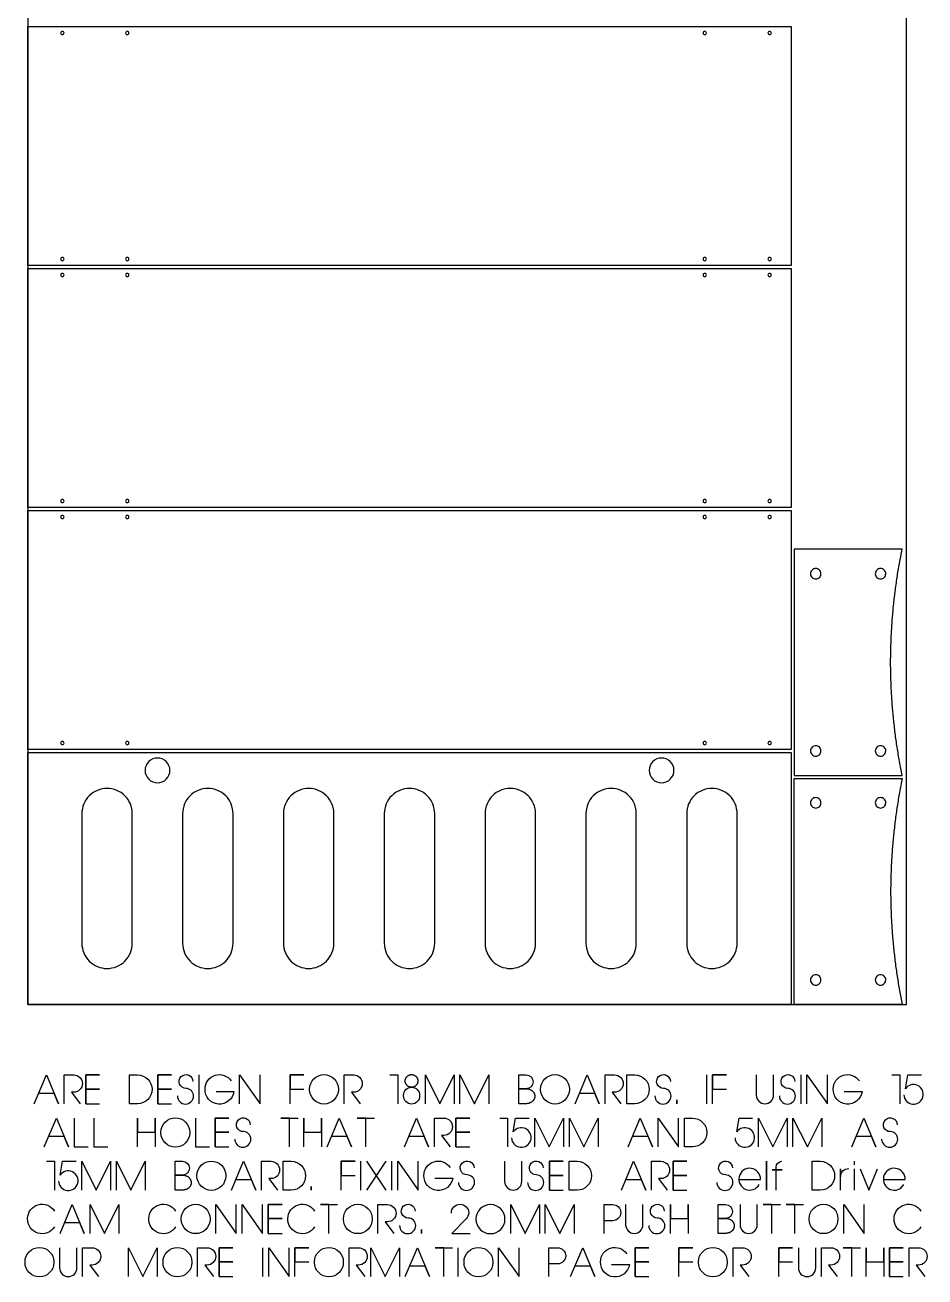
# Model space of a CAD drawing. Extents: x -767 to 3737, y -438 to 2808.
# Drawn here: x 1251 to 2500, y -378 to 1360 of the extents above; entities that cross this region are included whole.
import ezdxf

# ---------------------------------------------------------------- set-up
doc = ezdxf.new("R2010")
doc.units = 0
for name, color, linetype in [('LAYER_1', 18, 'CONTINUOUS'), ('T5_LOGOLAYER_2', 18, 'CONTINUOUS'), ('T5_LOGOLAYER_20', 18, 'CONTINUOUS'), ('T5_LOGOLAYER_21', 18, 'CONTINUOUS')]:
    doc.layers.add(name, color=color, linetype=linetype)

msp = doc.modelspace()

# ---------------------------------------------------------------- linework, layer by layer
at = {"layer": 'LAYER_1'}
for points in [[(1254.4, 1358), (2314.4, 1358), (2314.4, 1026), (1254.4, 1026)], [(1254.4, 1022), (2314.4, 1022), (2314.4, 690), (1254.4, 690)], [(1254.4, 686), (2314.4, 686), (2314.4, 354), (1254.4, 354)], [(1254.4, 350), (2314.4, 350), (2314.4, 0), (1254.4, 0)]]:
    msp.add_lwpolyline(points, close=True, dxfattribs=at)
for points in [[(1302.4, 1351.2, 0.414214), (1300.2, 1349, 0.414214), (1302.4, 1346.8, 0.414214), (1304.7, 1349, 0.414214)], [(1392.4, 1351.2, 0.414214), (1390.2, 1349, 0.414214), (1392.4, 1346.8, 0.414214), (1394.7, 1349, 0.414214)], [(2194.4, 1351.2, 0.414214), (2192.2, 1349, 0.414214), (2194.4, 1346.8, 0.414214), (2196.7, 1349, 0.414214)], [(2284.4, 1351.2, 0.414214), (2282.2, 1349, 0.414214), (2284.4, 1346.8, 0.414214), (2286.7, 1349, 0.414214)], [(1302.4, 1037.2, 0.414214), (1300.2, 1035, 0.414214), (1302.4, 1032.8, 0.414214), (1304.7, 1035, 0.414214)], [(1392.4, 1037.2, 0.414214), (1390.2, 1035, 0.414214), (1392.4, 1032.8, 0.414214), (1394.7, 1035, 0.414214)], [(2194.4, 1037.2, 0.414214), (2192.2, 1035, 0.414214), (2194.4, 1032.8, 0.414214), (2196.7, 1035, 0.414214)], [(2284.4, 1037.2, 0.414214), (2282.2, 1035, 0.414214), (2284.4, 1032.8, 0.414214), (2286.7, 1035, 0.414214)], [(1302.4, 1015.2, 0.414214), (1300.2, 1013, 0.414214), (1302.4, 1010.8, 0.414214), (1304.7, 1013, 0.414214)], [(1392.4, 1015.2, 0.414214), (1390.2, 1013, 0.414214), (1392.4, 1010.8, 0.414214), (1394.7, 1013, 0.414214)], [(2194.4, 1015.2, 0.414214), (2192.2, 1013, 0.414214), (2194.4, 1010.8, 0.414214), (2196.7, 1013, 0.414214)], [(2284.4, 1015.2, 0.414214), (2282.2, 1013, 0.414214), (2284.4, 1010.8, 0.414214), (2286.7, 1013, 0.414214)], [(1302.4, 701.2, 0.414214), (1300.2, 699, 0.414214), (1302.4, 696.8, 0.414214), (1304.7, 699, 0.414214)], [(1392.4, 701.2, 0.414214), (1390.2, 699, 0.414214), (1392.4, 696.8, 0.414214), (1394.7, 699, 0.414214)], [(2194.4, 701.2, 0.414214), (2192.2, 699, 0.414214), (2194.4, 696.8, 0.414214), (2196.7, 699, 0.414214)], [(2284.4, 701.2, 0.414214), (2282.2, 699, 0.414214), (2284.4, 696.8, 0.414214), (2286.7, 699, 0.414214)], [(1302.4, 679.2, 0.414214), (1300.2, 677, 0.414214), (1302.4, 674.8, 0.414214), (1304.7, 677, 0.414214)], [(1392.4, 679.2, 0.414214), (1390.2, 677, 0.414214), (1392.4, 674.8, 0.414214), (1394.7, 677, 0.414214)], [(2194.4, 679.2, 0.414214), (2192.2, 677, 0.414214), (2194.4, 674.8, 0.414214), (2196.7, 677, 0.414214)], [(2284.4, 679.2, 0.414214), (2282.2, 677, 0.414214), (2284.4, 674.8, 0.414214), (2286.7, 677, 0.414214)], [(2355.8, 598, 0.414214), (2348.6, 605.3, 0.414214), (2341.3, 598, 0.414214), (2348.6, 590.8, 0.414214)], [(2445.8, 598, 0.414214), (2438.6, 605.3, 0.414214), (2431.3, 598, 0.414214), (2438.6, 590.8, 0.414214)], [(1302.4, 365.2, 0.414214), (1300.2, 363, 0.414214), (1302.4, 360.8, 0.414214), (1304.7, 363, 0.414214)], [(1392.4, 365.2, 0.414214), (1390.2, 363, 0.414214), (1392.4, 360.8, 0.414214), (1394.7, 363, 0.414214)], [(2194.4, 365.2, 0.414214), (2192.2, 363, 0.414214), (2194.4, 360.8, 0.414214), (2196.7, 363, 0.414214)], [(2284.4, 365.2, 0.414214), (2282.2, 363, 0.414214), (2284.4, 360.8, 0.414214), (2286.7, 363, 0.414214)], [(2355.8, 352, 0.414214), (2348.6, 359.3, 0.414214), (2341.3, 352, 0.414214), (2348.6, 344.8, 0.414214)], [(2445.8, 352, 0.414214), (2438.6, 359.3, 0.414214), (2431.3, 352, 0.414214), (2438.6, 344.8, 0.414214)], [(1434.4, 342.2, 0.414214), (1417.2, 325, 0.414214), (1434.4, 307.8, 0.414214), (1451.7, 325, 0.414214)], [(2134.4, 342.2, 0.414214), (2117.2, 325, 0.414214), (2134.4, 307.8, 0.414214), (2151.7, 325, 0.414214)], [(1329.4, 85, 0.414214), (1364.4, 50, 0.414214), (1399.4, 85), (1399.4, 265, 0.414214), (1364.4, 300, 0.414214), (1329.4, 265)], [(1469.4, 85, 0.414214), (1504.4, 50, 0.414214), (1539.4, 85), (1539.4, 265, 0.414214), (1504.4, 300, 0.414214), (1469.4, 265)], [(1609.4, 85, 0.414214), (1644.4, 50, 0.414214), (1679.4, 85), (1679.4, 265, 0.414214), (1644.4, 300, 0.414214), (1609.4, 265)], [(1749.4, 85, 0.414214), (1784.4, 50, 0.414214), (1819.4, 85), (1819.4, 265, 0.414214), (1784.4, 300, 0.414214), (1749.4, 265)], [(1889.4, 85, 0.414214), (1924.4, 50, 0.414214), (1959.4, 85), (1959.4, 265, 0.414214), (1924.4, 300, 0.414214), (1889.4, 265)], [(2029.4, 85, 0.414214), (2064.4, 50, 0.414214), (2099.4, 85), (2099.4, 265, 0.414214), (2064.4, 300, 0.414214), (2029.4, 265)], [(2169.4, 85, 0.414214), (2204.4, 50, 0.414214), (2239.4, 85), (2239.4, 265, 0.414214), (2204.4, 300, 0.414214), (2169.4, 265)], [(2355.8, 280, 0.414214), (2348.6, 287.3, 0.414214), (2341.3, 280, 0.414214), (2348.6, 272.8, 0.414214)], [(2445.8, 280, 0.414214), (2438.6, 287.3, 0.414214), (2431.3, 280, 0.414214), (2438.6, 272.8, 0.414214)], [(2355.8, 34, 0.414214), (2348.6, 41.3, 0.414214), (2341.3, 34, 0.414214), (2348.6, 26.8, 0.414214)], [(2445.8, 34, 0.414214), (2438.6, 41.3, 0.414214), (2431.3, 34, 0.414214), (2438.6, 26.8, 0.414214)]]:
    msp.add_lwpolyline(points, format="xyb", close=True, dxfattribs=at)
at = {"layer": 'T5_LOGOLAYER_2'}
msp.add_lwpolyline([(2318.6, 0), (2318.4, 314), (2468.6, 314), (2468.1, 311.6), (2467.6, 309.1), (2467.1, 306.7), (2466.7, 304.2), (2466.2, 301.8), (2465.7, 299.3), (2465.3, 296.9), (2464.8, 294.4), (2464.4, 292), (2464, 289.5), (2463.6, 287.1), (2463.2, 284.7), (2462.8, 282.2), (2462.4, 279.8), (2462, 277.3), (2461.6, 274.9), (2461.2, 272.4), (2460.9, 270), (2460.5, 267.5), (2460.2, 265.1), (2459.8, 262.6), (2459.5, 260.2), (2459.2, 257.7), (2458.9, 255.2), (2458.6, 252.8), (2458.3, 250.3), (2458, 247.9), (2457.7, 245.4), (2457.4, 243), (2457.1, 240.5), (2456.9, 238.1), (2456.6, 235.6), (2456.4, 233.2), (2456.1, 230.7), (2455.9, 228.3), (2455.7, 225.8), (2455.5, 223.3), (2455.3, 220.9), (2455.1, 218.4), (2454.9, 216), (2454.7, 213.5), (2454.5, 211.1), (2454.3, 208.6), (2454.2, 206.2), (2454, 203.7), (2453.9, 201.2), (2453.8, 198.8), (2453.6, 196.3), (2453.5, 193.9), (2453.4, 191.4), (2453.3, 189), (2453.2, 186.5), (2453.1, 184), (2453, 181.6), (2452.9, 179.1), (2452.9, 176.7), (2452.8, 174.2), (2452.8, 171.7), (2452.7, 169.3), (2452.7, 166.8), (2452.7, 164.4), (2452.6, 161.9), (2452.6, 159.5), (2452.6, 157), (2452.6, 154.5), (2452.6, 152.1), (2452.7, 149.6), (2452.7, 147.2), (2452.7, 144.7), (2452.8, 142.3), (2452.8, 139.8), (2452.9, 137.3), (2452.9, 134.9), (2453, 132.4), (2453.1, 130), (2453.2, 127.5), (2453.3, 125), (2453.4, 122.6), (2453.5, 120.1), (2453.6, 117.7), (2453.8, 115.2), (2453.9, 112.8), (2454, 110.3), (2454.2, 107.8), (2454.3, 105.4), (2454.5, 102.9), (2454.7, 100.5), (2454.9, 98), (2455.1, 95.6), (2455.3, 93.1), (2455.5, 90.7), (2455.7, 88.2), (2455.9, 85.7), (2456.1, 83.3), (2456.4, 80.8), (2456.6, 78.4), (2456.9, 75.9), (2457.1, 73.5), (2457.4, 71), (2457.7, 68.6), (2458, 66.1), (2458.3, 63.7), (2458.6, 61.2), (2458.9, 58.8), (2459.2, 56.3), (2459.5, 53.8), (2459.8, 51.4), (2460.2, 48.9), (2460.5, 46.5), (2460.9, 44), (2461.2, 41.6), (2461.6, 39.1), (2462, 36.7), (2462.4, 34.2), (2462.8, 31.8), (2463.2, 29.3), (2463.6, 26.9), (2464, 24.5), (2464.4, 22), (2464.8, 19.6), (2465.3, 17.1), (2465.7, 14.7), (2466.2, 12.2), (2466.7, 9.8), (2467.1, 7.3), (2467.6, 4.9), (2468.1, 2.4), (2468.6, 0)], close=True, dxfattribs=at)
at = {"layer": 'T5_LOGOLAYER_20'}
for points in [[(1254.4, 0), (2474.4, 0), (2474.4, 2440), (1254.4, 2440)], [(2318.6, 318), (2468.6, 318), (2468.1, 320.4), (2467.6, 322.9), (2467.1, 325.3), (2466.7, 327.8), (2466.2, 330.2), (2465.7, 332.7), (2465.3, 335.1), (2464.8, 337.6), (2464.4, 340), (2464, 342.5), (2463.6, 344.9), (2463.2, 347.3), (2462.8, 349.8), (2462.4, 352.2), (2462, 354.7), (2461.6, 357.1), (2461.2, 359.6), (2460.9, 362), (2460.5, 364.5), (2460.2, 366.9), (2459.8, 369.4), (2459.5, 371.8), (2459.2, 374.3), (2458.9, 376.8), (2458.6, 379.2), (2458.3, 381.7), (2458, 384.1), (2457.7, 386.6), (2457.4, 389), (2457.1, 391.5), (2456.9, 393.9), (2456.6, 396.4), (2456.4, 398.8), (2456.1, 401.3), (2455.9, 403.7), (2455.7, 406.2), (2455.5, 408.7), (2455.3, 411.1), (2455.1, 413.6), (2454.9, 416), (2454.7, 418.5), (2454.5, 420.9), (2454.3, 423.4), (2454.2, 425.8), (2454, 428.3), (2453.9, 430.8), (2453.8, 433.2), (2453.6, 435.7), (2453.5, 438.1), (2453.4, 440.6), (2453.3, 443), (2453.2, 445.5), (2453.1, 448), (2453, 450.4), (2452.9, 452.9), (2452.9, 455.3), (2452.8, 457.8), (2452.8, 460.3), (2452.7, 462.7), (2452.7, 465.2), (2452.7, 467.6), (2452.6, 470.1), (2452.6, 472.5), (2452.6, 475), (2452.6, 477.5), (2452.6, 479.9), (2452.7, 482.4), (2452.7, 484.8), (2452.7, 487.3), (2452.8, 489.7), (2452.8, 492.2), (2452.9, 494.7), (2452.9, 497.1), (2453, 499.6), (2453.1, 502), (2453.2, 504.5), (2453.3, 507), (2453.4, 509.4), (2453.5, 511.9), (2453.6, 514.3), (2453.7, 516.8), (2453.9, 519.2), (2454, 521.7), (2454.2, 524.2), (2454.3, 526.6), (2454.5, 529.1), (2454.7, 531.5), (2454.8, 534), (2455, 536.4), (2455.2, 538.9), (2455.4, 541.3), (2455.7, 543.8), (2455.9, 546.3), (2456.1, 548.7), (2456.3, 551.2), (2456.6, 553.6), (2456.8, 556.1), (2457.1, 558.5), (2457.4, 561), (2457.6, 563.4), (2457.9, 565.9), (2458.2, 568.3), (2458.5, 570.8), (2458.8, 573.2), (2459.1, 575.7), (2459.5, 578.2), (2459.8, 580.6), (2460.1, 583.1), (2460.5, 585.5), (2460.8, 588), (2461.2, 590.4), (2461.6, 592.9), (2461.9, 595.3), (2462.3, 597.8), (2462.7, 600.2), (2463.1, 602.7), (2463.5, 605.1), (2463.9, 607.5), (2464.4, 610), (2464.8, 612.4), (2465.2, 614.9), (2465.7, 617.3), (2466.1, 619.8), (2466.6, 622.2), (2467.1, 624.7), (2467.5, 627.1), (2468, 629.6), (2468.5, 632), (2318.4, 632)]]:
    msp.add_lwpolyline(points, close=True, dxfattribs=at)
at = {"layer": 'T5_LOGOLAYER_21'}
for points in [[(1263.3, -137.8), (1280.1, -97.8), (1296.9, -137.8), (1290.9, -123.4), (1269.7, -123.4)], [(1334.9, -137.8), (1334.9, -97.8), (1354.1, -97.8), (1334.9, -97.8), (1334.9, -117.4), (1354.1, -117.4), (1334.9, -117.4), (1334.9, -137.8), (1354.1, -137.8)], [(1434.9, -137.8), (1434.9, -97.8), (1454.1, -97.8), (1434.9, -97.8), (1434.9, -117.4), (1454.1, -117.4), (1434.9, -117.4), (1434.9, -137.8), (1454.1, -137.8)], [(1492.5, -137.8), (1492.5, -97.8)], [(1548.5, -137.8), (1548.5, -97.8), (1576.9, -137.8), (1576.9, -97.8)], [(1618.5, -137.8), (1618.5, -97.8), (1637.7, -97.8), (1618.5, -97.8), (1618.5, -117.4), (1637.7, -117.4)], [(1757.3, -97.8), (1768.1, -97.8), (1768.1, -137.8)], [(1806.5, -137.8), (1806.5, -97.8), (1826.5, -137.8), (1846.5, -97.8), (1846.5, -137.8)], [(1854.5, -137.8), (1854.5, -97.8), (1874.5, -137.8), (1894.5, -97.8), (1894.5, -137.8)], [(2014.4, -137.8), (2031.2, -97.8), (2048, -137.8), (2042, -123.4), (2020.8, -123.4)], [(2197.2, -137.8), (2197.2, -97.8)], [(2205.2, -137.8), (2205.2, -97.8), (2224.4, -97.8), (2205.2, -97.8), (2205.2, -117.4), (2224.4, -117.4)], [(2328.4, -137.8), (2328.4, -97.8)], [(2336.4, -137.8), (2336.4, -97.8), (2364.8, -137.8), (2364.8, -97.8)], [(2454.4, -97.8), (2465.2, -97.8), (2465.2, -137.8)], [(1277.3, -197.8), (1294.1, -157.8), (1310.9, -197.8), (1304.9, -183.4), (1283.7, -183.4)], [(1318.9, -157.8), (1318.9, -197.8), (1338.1, -197.8)], [(1346.1, -157.8), (1346.1, -197.8), (1365.3, -197.8)], [(1406.9, -197.8), (1406.9, -157.8), (1406.9, -177.4), (1431.3, -177.4), (1431.3, -157.8), (1431.3, -197.8)], [(1487.3, -157.8), (1487.3, -197.8), (1506.5, -197.8)], [(1514.5, -197.8), (1514.5, -157.8), (1533.7, -157.8), (1514.5, -157.8), (1514.5, -177.4), (1533.7, -177.4), (1514.5, -177.4), (1514.5, -197.8), (1533.7, -197.8)], [(1617.7, -197.8), (1617.7, -157.8), (1605.7, -157.8), (1629.7, -157.8)], [(1637.7, -197.8), (1637.7, -157.8), (1637.7, -177.4), (1662.1, -177.4), (1662.1, -157.8), (1662.1, -197.8)], [(1670.1, -197.8), (1686.9, -157.8), (1703.7, -197.8), (1697.7, -183.4), (1676.5, -183.4)], [(1723.7, -197.8), (1723.7, -157.8), (1711.7, -157.8), (1735.7, -157.8)], [(1777.3, -197.8), (1794.1, -157.8), (1810.9, -197.8), (1804.9, -183.4), (1783.7, -183.4)], [(1848.9, -197.8), (1848.9, -157.8), (1868.1, -157.8), (1848.9, -157.8), (1848.9, -177.4), (1868.1, -177.4), (1848.9, -177.4), (1848.9, -197.8), (1868.1, -197.8)], [(1909.7, -157.8), (1920.5, -157.8), (1920.5, -197.8)], [(1958.5, -197.8), (1958.5, -157.8), (1978.5, -197.8), (1998.5, -157.8), (1998.5, -197.8)], [(2006.5, -197.8), (2006.5, -157.8), (2026.5, -197.8), (2046.5, -157.8), (2046.5, -197.8)], [(2088.1, -197.8), (2104.9, -157.8), (2121.7, -197.8), (2115.7, -183.4), (2094.5, -183.4)], [(2129.7, -197.8), (2129.7, -157.8), (2158.1, -197.8), (2158.1, -157.8)], [(2268.9, -197.8), (2268.9, -157.8), (2288.9, -197.8), (2308.9, -157.8), (2308.9, -197.8)], [(2316.9, -197.8), (2316.9, -157.8), (2336.9, -197.8), (2356.9, -157.8), (2356.9, -197.8)], [(2398.5, -197.8), (2415.3, -157.8), (2432.1, -197.8), (2426.1, -183.4), (2404.9, -183.4)], [(1280.5, -217.8), (1291.3, -217.8), (1291.3, -257.8)], [(1329.3, -257.8), (1329.3, -217.8), (1349.3, -257.8), (1369.3, -217.8), (1369.3, -257.8)], [(1377.3, -257.8), (1377.3, -217.8), (1397.3, -257.8), (1417.3, -217.8), (1417.3, -257.8)], [(1537.3, -257.8), (1554.1, -217.8), (1570.9, -257.8), (1564.9, -243.4), (1543.7, -243.4)], [(1689.6, -257.8), (1689.6, -217.8), (1708.8, -217.8), (1689.6, -217.8), (1689.6, -237.4), (1708.8, -237.4)], [(1716.8, -257.8), (1716.8, -217.8)], [(1724.8, -217.8), (1751.6, -257.8)], [(1725.2, -257.8), (1752, -217.8)], [(1760, -257.8), (1760, -217.8)], [(1768, -257.8), (1768, -217.8), (1796.4, -257.8), (1796.4, -217.8)], [(1978.8, -257.8), (1978.8, -217.8), (1998, -217.8), (1978.8, -217.8), (1978.8, -237.4), (1998, -237.4), (1978.8, -237.4), (1978.8, -257.8), (1998, -257.8)], [(2078.8, -257.8), (2095.6, -217.8), (2112.4, -257.8), (2106.4, -243.4), (2085.2, -243.4)], [(2150.4, -257.8), (2150.4, -217.8), (2169.6, -217.8), (2150.4, -217.8), (2150.4, -237.4), (2169.6, -237.4), (2150.4, -237.4), (2150.4, -257.8), (2169.6, -257.8)], [(2402.4, -222.6), (2402.4, -217.8)], [(2402.4, -257.8), (2402.4, -228.2)], [(2410.4, -228.2), (2422.4, -257.8), (2434.4, -228.2)], [(1299.2, -317.8), (1316, -277.8), (1332.8, -317.8), (1326.8, -303.4), (1305.6, -303.4)], [(1340.8, -317.8), (1340.8, -277.8), (1360.8, -317.8), (1380.8, -277.8), (1380.8, -317.8)], [(1515.5, -317.8), (1515.5, -277.8), (1543.9, -317.8), (1543.9, -277.8)], [(1551.9, -317.8), (1551.9, -277.8), (1580.3, -317.8), (1580.3, -277.8)], [(1588.3, -317.8), (1588.3, -277.8), (1607.5, -277.8), (1588.3, -277.8), (1588.3, -297.4), (1607.5, -297.4), (1588.3, -297.4), (1588.3, -317.8), (1607.5, -317.8)], [(1672.6, -317.8), (1672.6, -277.8), (1660.6, -277.8), (1684.6, -277.8)], [(1925, -317.8), (1925, -277.8), (1945, -317.8), (1965, -277.8), (1965, -317.8)], [(1973, -317.8), (1973, -277.8), (1993, -317.8), (2013, -277.8), (2013, -317.8)], [(2147, -317.8), (2147, -277.8), (2147, -297.4), (2171.4, -297.4), (2171.4, -277.8), (2171.4, -317.8)], [(2287.4, -317.8), (2287.4, -277.8), (2275.4, -277.8), (2299.4, -277.8)], [(2319.4, -317.8), (2319.4, -277.8), (2307.4, -277.8), (2331.4, -277.8)], [(2387.4, -317.8), (2387.4, -277.8), (2415.8, -317.8), (2415.8, -277.8)], [(1394.1, -377.8), (1394.1, -337.8), (1414.1, -377.8), (1434.1, -337.8), (1434.1, -377.8)], [(1520.1, -377.8), (1520.1, -337.8), (1539.3, -337.8), (1520.1, -337.8), (1520.1, -357.4), (1539.3, -357.4), (1520.1, -357.4), (1520.1, -377.8), (1539.3, -377.8)], [(1580.9, -377.8), (1580.9, -337.8)], [(1588.9, -377.8), (1588.9, -337.8), (1617.3, -377.8), (1617.3, -337.8)], [(1625.3, -377.8), (1625.3, -337.8), (1644.5, -337.8), (1625.3, -337.8), (1625.3, -357.4), (1644.5, -357.4)], [(1730.5, -377.8), (1730.5, -337.8), (1750.5, -377.8), (1770.5, -337.8), (1770.5, -377.8)], [(1778.5, -377.8), (1795.3, -337.8), (1812.1, -377.8), (1806.1, -363.4), (1784.9, -363.4)], [(1832.1, -377.8), (1832.1, -337.8), (1820.1, -337.8), (1844.1, -337.8)], [(1852.1, -377.8), (1852.1, -337.8)], [(1908.1, -377.8), (1908.1, -337.8), (1936.5, -377.8), (1936.5, -337.8)], [(2008.1, -377.8), (2024.9, -337.8), (2041.7, -377.8), (2035.7, -363.4), (2014.5, -363.4)], [(2097.7, -377.8), (2097.7, -337.8), (2116.9, -337.8), (2097.7, -337.8), (2097.7, -357.4), (2116.9, -357.4), (2097.7, -357.4), (2097.7, -377.8), (2116.9, -377.8)], [(2158.5, -377.8), (2158.5, -337.8), (2177.7, -337.8), (2158.5, -337.8), (2158.5, -357.4), (2177.7, -357.4)], [(2297.3, -377.8), (2297.3, -337.8), (2316.5, -337.8), (2297.3, -337.8), (2297.3, -357.4), (2316.5, -357.4)], [(2398.5, -377.8), (2398.5, -337.8), (2386.5, -337.8), (2410.5, -337.8)], [(2418.5, -377.8), (2418.5, -337.8), (2418.5, -357.4), (2442.9, -357.4), (2442.9, -337.8), (2442.9, -377.8)], [(2450.9, -377.8), (2450.9, -337.8), (2470.1, -337.8), (2450.9, -337.8), (2450.9, -357.4), (2470.1, -357.4), (2450.9, -357.4), (2450.9, -377.8), (2470.1, -377.8)]]:
    msp.add_lwpolyline(points, dxfattribs=at)
for points in [[(1304.9, -137.8), (1304.9, -97.8), (1318.1, -97.8, -1), (1318.1, -121.8), (1314.9, -121.8), (1326.9, -137.8)], [(1462.1, -127, 1), (1484.5, -127, 0.415385), (1474.1, -116.6, -0.668438), (1467.3, -100.2, -0.668438), (1483.7, -107)], [(1515.7, -121), (1540.5, -121, -0.955296), (1500.5, -117.4, -0.741566), (1536.9, -106.2)], [(1693.7, -137.8), (1693.7, -97.8), (1706.9, -97.8, -1), (1706.9, -121.8), (1703.7, -121.8), (1715.7, -137.8)], [(2056, -137.8), (2056, -97.8), (2069.2, -97.8, -1), (2069.2, -121.8), (2066, -121.8), (2078, -137.8)], [(2125.2, -127, 1), (2147.6, -127, 0.415385), (2137.2, -116.6, -0.668438), (2130.4, -100.2, -0.668438), (2146.8, -107)], [(2266, -97.8), (2266, -125.8, 1), (2290, -125.8), (2290, -97.8)], [(2298, -127, 1), (2320.4, -127, 0.415385), (2310, -116.6, -0.668438), (2303.2, -100.2, -0.668438), (2319.6, -107)], [(2388, -121), (2412.8, -121, -0.955296), (2372.8, -117.4, -0.741566), (2409.2, -106.2)], [(2470.8, -125.4, 0.857608), (2497.5, -128.2, 0.839431), (2473.2, -117), (2476.4, -97.8), (2495.2, -97.8)], [(1541.7, -187, 1), (1564.1, -187, 0.415385), (1553.7, -176.6, -0.668438), (1546.9, -160.2, -0.668438), (1563.3, -167)], [(1818.9, -197.8), (1818.9, -157.8), (1832.1, -157.8, -1), (1832.1, -181.8), (1828.9, -181.8), (1840.9, -197.8)], [(1926.1, -185.4, 0.857608), (1952.8, -188.2, 0.839431), (1928.5, -177), (1931.7, -157.8), (1950.5, -157.8)], [(2236.5, -185.4, 0.857608), (2263.2, -188.2, 0.839431), (2238.9, -177), (2242.1, -157.8), (2260.9, -157.8)], [(2440.1, -187, 1), (2462.5, -187, 0.415385), (2452.1, -176.6, -0.668438), (2445.3, -160.2, -0.668438), (2461.7, -167)], [(1296.9, -245.4, 0.857608), (1323.7, -248.2, 0.839431), (1299.3, -237), (1302.5, -217.8), (1321.3, -217.8)], [(1578.9, -257.8), (1578.9, -217.8), (1592.1, -217.8, -1), (1592.1, -241.8), (1588.9, -241.8), (1600.9, -257.8)], [(1819.6, -241), (1844.4, -241, -0.955296), (1804.4, -237.4, -0.741566), (1840.8, -226.2)], [(1852.4, -247, 1), (1874.8, -247, 0.415385), (1864.4, -236.6, -0.668438), (1857.6, -220.2, -0.668438), (1874, -227)], [(1916.4, -217.8), (1916.4, -245.8, 1), (1940.4, -245.8), (1940.4, -217.8)], [(1948.4, -247, 1), (1970.8, -247, 0.415385), (1960.4, -236.6, -0.668438), (1953.6, -220.2, -0.668438), (1970, -227)], [(2120.4, -257.8), (2120.4, -217.8), (2133.6, -217.8, -1), (2133.6, -241.8), (2130.4, -241.8), (2142.4, -257.8)], [(2211.2, -247, 1), (2233.6, -247, 0.415385), (2223.2, -236.6, -0.668438), (2216.4, -220.2, -0.668438), (2232.8, -227)], [(2293.6, -257.8), (2293.6, -229.4), (2288, -229.4), (2302, -229.4), (2293.6, -229.4), (2293.6, -225.8, -0.413333), (2301.6, -217.8)], [(2242.4, -243), (2272, -243, 0.90232), (2242.1, -239.2, 0.862347), (2270, -250.2)], [(2382.8, -257.8), (2382.8, -228.2), (2382.8, -239.4, -0.416092), (2394.4, -227.8)], [(2443.2, -243), (2472.8, -243, 0.90232), (2442.8, -239.2, 0.862347), (2470.8, -250.2)], [(1291.3, -308.6, -0.77786), (1254.1, -297.4, -0.756443), (1291.3, -287)], [(1459.6, -308.6, -0.77786), (1422.4, -297.4, -0.756443), (1459.6, -287)], [(1652.7, -308.6, -0.77786), (1615.5, -297.4, -0.756443), (1652.7, -287)], [(1740.6, -317.8), (1740.6, -277.8), (1753.8, -277.8, -1), (1753.8, -301.8), (1750.6, -301.8), (1762.6, -317.8)], [(1770.6, -307, 1), (1793, -307, 0.415385), (1782.6, -296.6, -0.668438), (1775.8, -280.2, -0.668438), (1792.2, -287)], [(1842.6, -289.8, -0.423868), (1854.6, -277.4, -0.413911), (1866.6, -289.4, -0.194637), (1863, -297.8), (1843, -317.8), (1868.6, -317.8)], [(2054.6, -317.8), (2054.6, -277.8), (2066.6, -277.8, -1), (2066.6, -300.2), (2054.6, -300.2)], [(2084.6, -277.8), (2084.6, -305.8, 1), (2108.6, -305.8), (2108.6, -277.8)], [(2116.6, -307, 1), (2139, -307, 0.415385), (2128.6, -296.6, -0.668438), (2121.8, -280.2, -0.668438), (2138.2, -287)], [(2243.4, -277.8), (2243.4, -305.8, 1), (2267.4, -305.8), (2267.4, -277.8)], [(2494.6, -308.6, -0.77786), (2457.4, -297.4, -0.756443), (2494.6, -287)], [(1298.5, -337.8), (1298.5, -365.8, 1), (1322.5, -365.8), (1322.5, -337.8)], [(1330.5, -377.8), (1330.5, -337.8), (1343.7, -337.8, -1), (1343.7, -361.8), (1340.5, -361.8), (1352.5, -377.8)], [(1490.1, -377.8), (1490.1, -337.8), (1503.3, -337.8, -1), (1503.3, -361.8), (1500.1, -361.8), (1512.1, -377.8)], [(1700.5, -377.8), (1700.5, -337.8), (1713.7, -337.8, -1), (1713.7, -361.8), (1710.5, -361.8), (1722.5, -377.8)], [(1978.1, -377.8), (1978.1, -337.8), (1990.1, -337.8, -1), (1990.1, -360.2), (1978.1, -360.2)], [(2064.9, -361), (2089.7, -361, -0.955296), (2049.7, -357.4, -0.741566), (2086.1, -346.2)], [(2233.7, -377.8), (2233.7, -337.8), (2246.9, -337.8, -1), (2246.9, -361.8), (2243.7, -361.8), (2255.7, -377.8)], [(2324.5, -337.8), (2324.5, -365.8, 1), (2348.5, -365.8), (2348.5, -337.8)], [(2356.5, -377.8), (2356.5, -337.8), (2369.7, -337.8, -1), (2369.7, -361.8), (2366.5, -361.8), (2378.5, -377.8)], [(2478.1, -377.8), (2478.1, -337.8), (2491.3, -337.8, -1), (2491.3, -361.8), (2488.1, -361.8), (2500.1, -377.8)]]:
    msp.add_lwpolyline(points, format="xyb", dxfattribs=at)
for points in [[(1395.7, -137.8), (1395.7, -97.8), (1406.9, -97.8, -1), (1406.9, -137.8)], [(1685.7, -118.2, -1), (1645.7, -118.2), (1645.7, -117.4, -1), (1685.7, -117.4)], [(1936.1, -137.8), (1936.1, -97.8), (1946.5, -97.8, -1), (1946.5, -117), (1936.1, -117), (1946.5, -117), (1947.1, -117), (1947.7, -117), (1948.3, -117.1), (1948.9, -117.2), (1949.4, -117.3), (1950, -117.4), (1950.6, -117.6), (1951.1, -117.8), (1951.6, -118), (1952.1, -118.2), (1952.6, -118.5), (1953.1, -118.7), (1953.6, -119), (1954.1, -119.3), (1954.5, -119.7), (1954.9, -120), (1955.3, -120.4), (1955.7, -120.8), (1956, -121.1), (1956.4, -121.6), (1956.7, -122), (1957, -122.4), (1957.2, -122.9), (1957.5, -123.3), (1957.7, -123.8), (1957.9, -124.3), (1958, -124.8), (1958.2, -125.3), (1958.3, -125.8), (1958.3, -126), (1958.3, -126.3), (1958.4, -126.6), (1958.4, -126.8), (1958.4, -127.1), (1958.4, -127.4), (1958.4, -127.6), (1958.4, -127.9), (1958.4, -128.2), (1958.3, -128.4), (1958.3, -128.7), (1958.3, -129), (1958.2, -129.5), (1958, -130), (1957.9, -130.5), (1957.7, -130.9), (1957.5, -131.4), (1957.2, -131.9), (1957, -132.3), (1956.7, -132.8), (1956.4, -133.2), (1956, -133.6), (1955.7, -134), (1955.3, -134.4), (1954.9, -134.7), (1954.5, -135.1), (1954.1, -135.4), (1953.6, -135.7), (1953.1, -136), (1952.6, -136.3), (1952.1, -136.5), (1951.6, -136.7), (1951.1, -137), (1950.6, -137.1), (1950, -137.3), (1949.4, -137.4), (1948.9, -137.6), (1948.3, -137.7), (1947.7, -137.7), (1947.1, -137.8), (1946.5, -137.8)], [(2006.4, -118.2, -1), (1966.4, -118.2), (1966.4, -117.4, -1), (2006.4, -117.4)], [(2086, -137.8), (2086, -97.8), (2097.2, -97.8, -1), (2097.2, -137.8)], [(1787.3, -115, -0.414286), (1798.5, -126.2), (1798.5, -127, -1), (1776.1, -127), (1776.1, -126.2, -0.414286)], [(1479.3, -178.2, -1), (1439.3, -178.2), (1439.3, -177.4, -1), (1479.3, -177.4)], [(2166.1, -197.8), (2166.1, -157.8), (2177.3, -157.8, -1), (2177.3, -197.8)], [(1458.9, -257.8), (1458.9, -217.8), (1469.3, -217.8, -1), (1469.3, -237), (1458.9, -237), (1469.3, -237), (1469.9, -237), (1470.5, -237), (1471.1, -237.1), (1471.7, -237.2), (1472.3, -237.3), (1472.9, -237.4), (1473.4, -237.6), (1474, -237.8), (1474.5, -238), (1475, -238.2), (1475.5, -238.5), (1476, -238.7), (1476.5, -239), (1476.9, -239.3), (1477.3, -239.7), (1477.8, -240), (1478.1, -240.4), (1478.5, -240.8), (1478.9, -241.1), (1479.2, -241.6), (1479.5, -242), (1479.8, -242.4), (1480.1, -242.9), (1480.3, -243.3), (1480.5, -243.8), (1480.7, -244.3), (1480.9, -244.8), (1481, -245.3), (1481.1, -245.8), (1481.2, -246), (1481.2, -246.3), (1481.2, -246.6), (1481.2, -246.8), (1481.2, -247.1), (1481.3, -247.4), (1481.2, -247.6), (1481.2, -247.9), (1481.2, -248.2), (1481.2, -248.4), (1481.2, -248.7), (1481.1, -249), (1481, -249.5), (1480.9, -250), (1480.7, -250.5), (1480.5, -250.9), (1480.3, -251.4), (1480.1, -251.9), (1479.8, -252.3), (1479.5, -252.8), (1479.2, -253.2), (1478.9, -253.6), (1478.5, -254), (1478.1, -254.4), (1477.8, -254.7), (1477.3, -255.1), (1476.9, -255.4), (1476.5, -255.7), (1476, -256), (1475.5, -256.3), (1475, -256.5), (1474.5, -256.7), (1474, -257), (1473.4, -257.1), (1472.9, -257.3), (1472.3, -257.4), (1471.7, -257.6), (1471.1, -257.7), (1470.5, -257.7), (1469.9, -257.8), (1469.3, -257.8)], [(1529.3, -238.2, -1), (1489.3, -238.2), (1489.3, -237.4, -1), (1529.3, -237.4)], [(1608.9, -257.8), (1608.9, -217.8), (1620.1, -217.8, -1), (1620.1, -257.8)], [(2006, -257.8), (2006, -217.8), (2017.2, -217.8, -1), (2017.2, -257.8)], [(2343.6, -257.8), (2343.6, -217.8), (2354.8, -217.8, -1), (2354.8, -257.8)], [(1507.5, -298.2, -1), (1467.5, -298.2), (1467.5, -297.4, -1), (1507.5, -297.4)], [(1732.6, -298.2, -1), (1692.6, -298.2), (1692.6, -297.4, -1), (1732.6, -297.4)], [(1896.6, -318.2), (1897, -318.2, 0.413333), (1917, -298.2), (1917, -297.8, 0.413333), (1897, -277.8), (1896.6, -277.8, 0.413333), (1876.6, -297.8), (1876.6, -298.2, 0.413333)], [(2213, -317.8), (2213, -277.8), (2223.4, -277.8, -1), (2223.4, -297), (2213, -297), (2223.4, -297), (2224.1, -297), (2224.7, -297), (2225.3, -297.1), (2225.8, -297.2), (2226.4, -297.3), (2227, -297.4), (2227.5, -297.6), (2228.1, -297.8), (2228.6, -298), (2229.1, -298.2), (2229.6, -298.5), (2230.1, -298.7), (2230.6, -299), (2231, -299.3), (2231.5, -299.7), (2231.9, -300), (2232.3, -300.4), (2232.7, -300.8), (2233, -301.1), (2233.3, -301.6), (2233.7, -302), (2233.9, -302.4), (2234.2, -302.9), (2234.4, -303.3), (2234.7, -303.8), (2234.8, -304.3), (2235, -304.8), (2235.1, -305.3), (2235.2, -305.8), (2235.3, -306), (2235.3, -306.3), (2235.4, -306.6), (2235.4, -306.8), (2235.4, -307.1), (2235.4, -307.4), (2235.4, -307.6), (2235.4, -307.9), (2235.4, -308.2), (2235.3, -308.4), (2235.3, -308.7), (2235.2, -309), (2235.1, -309.5), (2235, -310), (2234.8, -310.5), (2234.7, -310.9), (2234.4, -311.4), (2234.2, -311.9), (2233.9, -312.3), (2233.7, -312.8), (2233.3, -313.2), (2233, -313.6), (2232.7, -314), (2232.3, -314.4), (2231.9, -314.7), (2231.5, -315.1), (2231, -315.4), (2230.6, -315.7), (2230.1, -316), (2229.6, -316.3), (2229.1, -316.5), (2228.6, -316.7), (2228.1, -317), (2227.5, -317.1), (2227, -317.3), (2226.4, -317.4), (2225.8, -317.6), (2225.3, -317.7), (2224.7, -317.7), (2224.1, -317.8), (2223.4, -317.8)], [(2379.4, -298.2, -1), (2339.4, -298.2), (2339.4, -297.4, -1), (2379.4, -297.4)], [(1290.5, -358.2, -1), (1250.5, -358.2), (1250.5, -357.4, -1), (1290.5, -357.4)], [(1482.1, -358.2, -1), (1442.1, -358.2), (1442.1, -357.4, -1), (1482.1, -357.4)], [(1692.5, -358.2, -1), (1652.5, -358.2), (1652.5, -357.4, -1), (1692.5, -357.4)], [(1900.1, -358.2, -1), (1860.1, -358.2), (1860.1, -357.4, -1), (1900.1, -357.4)], [(2225.7, -358.2, -1), (2185.7, -358.2), (2185.7, -357.4, -1), (2225.7, -357.4)]]:
    msp.add_lwpolyline(points, format="xyb", close=True, dxfattribs=at)
for points in [[(1787.3, -115), (1786.8, -115), (1786.4, -114.9), (1785.9, -114.9), (1785.5, -114.8), (1785.1, -114.7), (1784.6, -114.6), (1784.2, -114.4), (1783.8, -114.3), (1783.4, -114.1), (1783.1, -113.9), (1782.7, -113.7), (1782.3, -113.5), (1782, -113.2), (1781.7, -113), (1781.3, -112.7), (1781, -112.4), (1780.7, -112.1), (1780.5, -111.8), (1780.2, -111.4), (1780, -111.1), (1779.7, -110.7), (1779.5, -110.4), (1779.3, -110), (1779.1, -109.6), (1779, -109.2), (1778.8, -108.8), (1778.7, -108.4), (1778.6, -107.9), (1778.6, -107.5), (1778.5, -107.1), (1778.5, -106.6), (1778.5, -106.2), (1778.5, -105.7), (1778.5, -105.3), (1778.6, -104.8), (1778.6, -104.4), (1778.7, -104), (1778.8, -103.6), (1779, -103.1), (1779.1, -102.7), (1779.3, -102.4), (1779.5, -102), (1779.7, -101.6), (1780, -101.3), (1780.2, -100.9), (1780.5, -100.6), (1780.7, -100.3), (1781, -99.9), (1781.3, -99.7), (1781.7, -99.4), (1782, -99.1), (1782.3, -98.9), (1782.7, -98.6), (1783.1, -98.4), (1783.4, -98.2), (1783.8, -98.1), (1784.2, -97.9), (1784.6, -97.8), (1785.1, -97.6), (1785.5, -97.6), (1785.9, -97.5), (1786.4, -97.4), (1786.8, -97.4), (1787.3, -97.4), (1787.7, -97.4), (1788.2, -97.4), (1788.6, -97.5), (1789, -97.6), (1789.5, -97.6), (1789.9, -97.8), (1790.3, -97.9), (1790.7, -98.1), (1791.1, -98.2), (1791.4, -98.4), (1791.8, -98.6), (1792.2, -98.9), (1792.5, -99.1), (1792.8, -99.4), (1793.2, -99.7), (1793.5, -99.9), (1793.8, -100.3), (1794, -100.6), (1794.3, -100.9), (1794.5, -101.3), (1794.8, -101.6), (1795, -102), (1795.2, -102.4), (1795.4, -102.7), (1795.5, -103.1), (1795.7, -103.6), (1795.8, -104), (1795.9, -104.4), (1796, -104.8), (1796, -105.3), (1796, -105.7), (1796.1, -106.2), (1796, -106.6), (1796, -107.1), (1796, -107.5), (1795.9, -107.9), (1795.8, -108.4), (1795.7, -108.8), (1795.5, -109.2), (1795.4, -109.6), (1795.2, -110), (1795, -110.4), (1794.8, -110.7), (1794.5, -111.1), (1794.3, -111.4), (1794, -111.8), (1793.8, -112.1), (1793.5, -112.4), (1793.2, -112.7), (1792.8, -113), (1792.5, -113.2), (1792.2, -113.5), (1791.8, -113.7), (1791.4, -113.9), (1791.1, -114.1), (1790.7, -114.3), (1790.3, -114.4), (1789.9, -114.6), (1789.5, -114.7), (1789, -114.8), (1788.6, -114.9), (1788.2, -114.9), (1787.7, -115)], [(2155.6, -137.8), (2155.6, -132.6)], [(2280, -257.8), (2280, -217.8)], [(1648, -257.8), (1648, -252.6)], [(1801, -317.8), (1801, -312.6)]]:
    msp.add_lwpolyline(points, close=True, dxfattribs=at)

doc.saveas('drawing.dxf')
